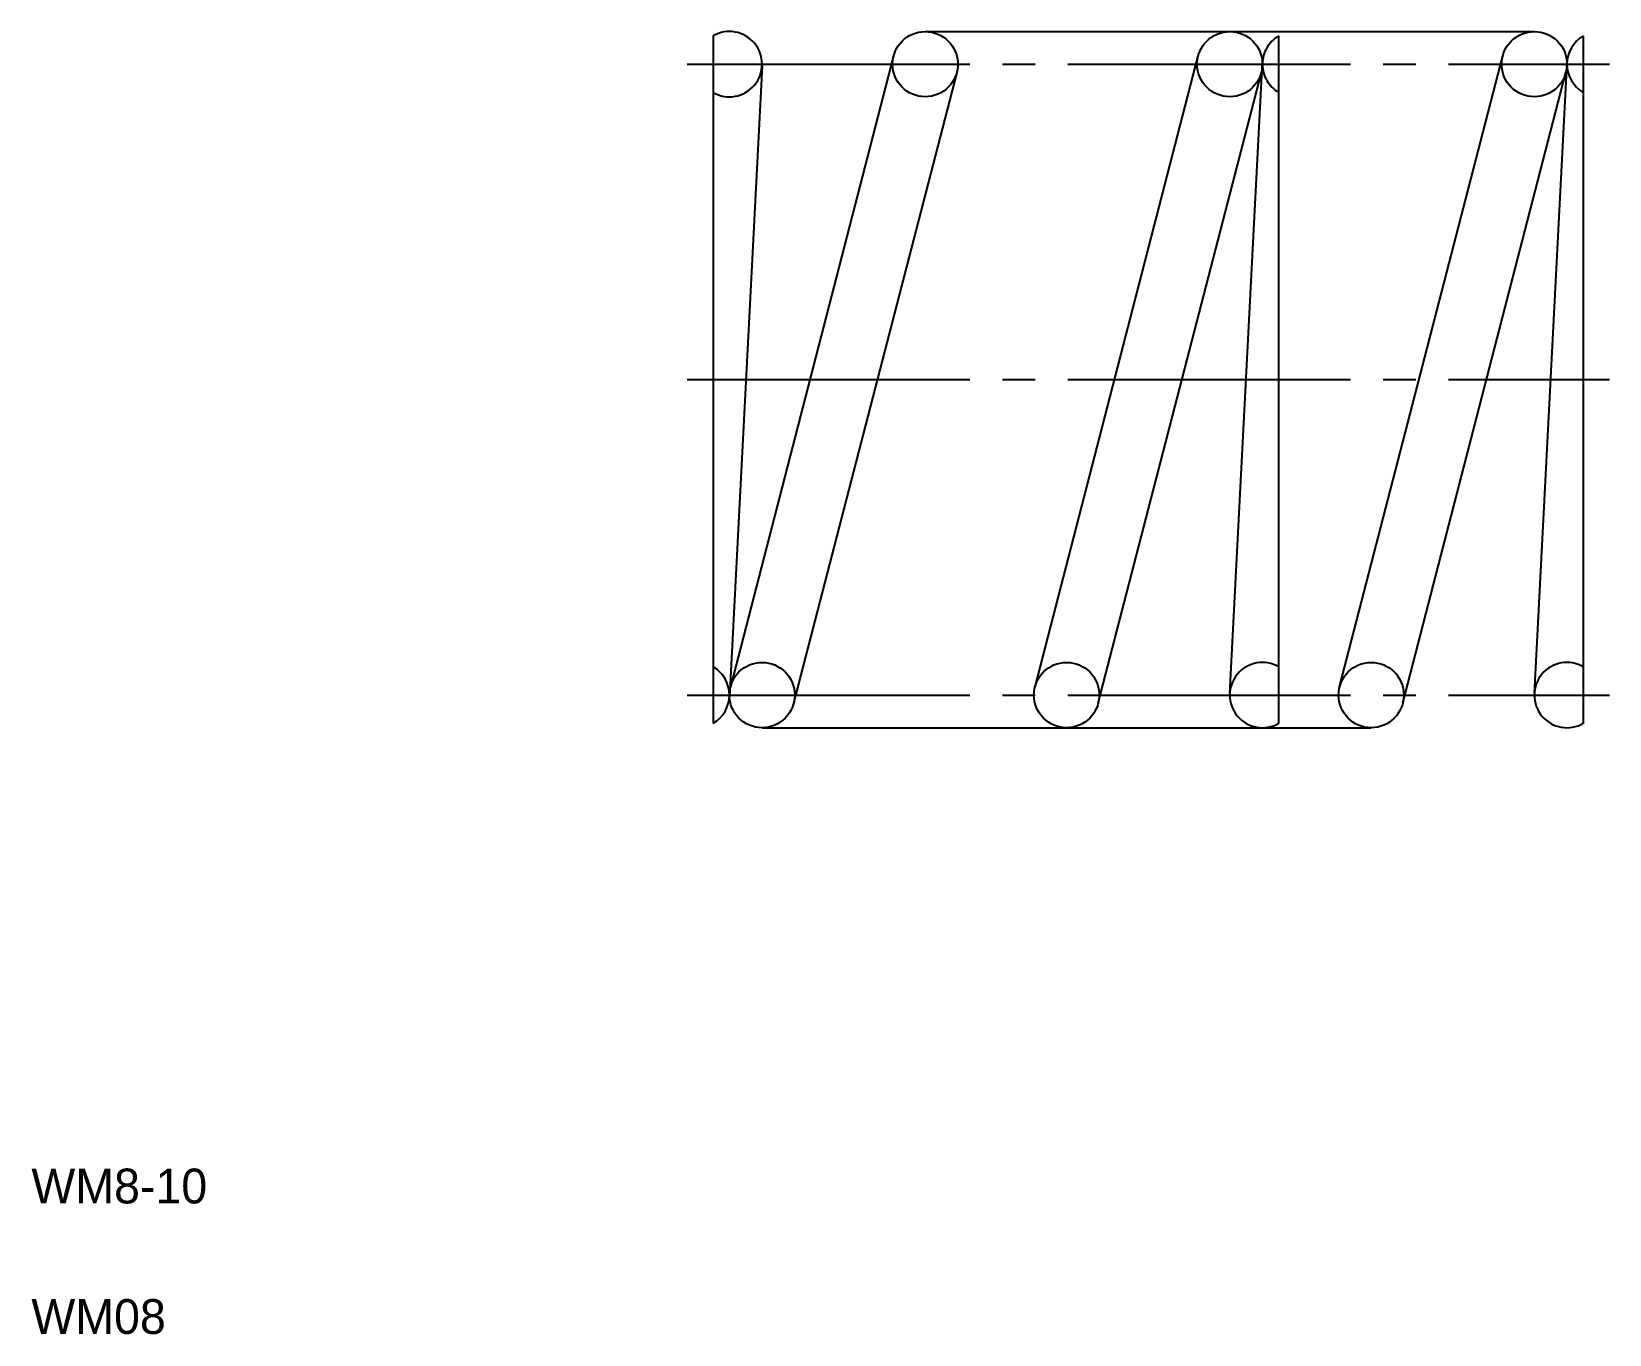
# Model space of a CAD drawing. Extents: x 1 to 19.1, y 1 to 16.
import ezdxf

# ---------------------------------------------------------------- set-up
doc = ezdxf.new("R2010")
doc.units = 0
doc.header["$LTSCALE"] = 0.25
doc.linetypes.add('CENTER', pattern=[17.5, 13, -1.5, 1.5, -1.5])
doc.linetypes.add('PHANTOM', pattern=[63.5, 31.75, -6.35, 6.35, -6.35, 6.35, -6.35])
doc.layers.get('0').update_dxf_attribs({"linetype": 'CONTINUOUS'})
doc.layers.add('CENTER', color=1, linetype='CENTER')

msp = doc.modelspace()

# ---------------------------------------------------------------- linework, layer by layer
at = {"color": 3, "linetype": 'PHANTOM'}
for p, q in [((11.272, 15.967), (18.272, 15.967)), ((15.335, 8.017), (15.335, 15.916)), ((12.534, 8.436), (14.409, 15.686)), ((14.773, 8.361), (15.148, 15.611)), ((13.26, 8.248), (15.135, 15.498)), ((9.397, 7.967), (16.397, 7.967))]:
    msp.add_line(p, q, dxfattribs=at)
for p, q in [((8.835, 15.916), (8.835, 8.017)), ((18.835, 8.017), (18.835, 15.916)), ((10.909, 15.686), (9.034, 8.436)), ((16.034, 8.436), (17.909, 15.686)), ((18.273, 8.361), (18.648, 15.611)), ((9.397, 15.572), (9.022, 8.322)), ((11.635, 15.498), (9.76, 8.248)), ((16.76, 8.248), (18.635, 15.498)), ((11.147, 7.967), (11.147, 7.967)), ((12.897, 7.967), (12.897, 7.967))]:
    msp.add_line(p, q)
for centre in [(11.272, 15.592), (18.272, 15.592), (9.397, 8.342), (16.397, 8.342)]:
    msp.add_circle(centre, 0.375)
for centre in [(14.772, 15.592), (12.897, 8.342)]:
    msp.add_circle(centre, 0.375, dxfattribs=at)
for centre, start, end in [((9.022, 15.592), 240, 120), ((19.022, 15.592), 120, 240), ((18.647, 8.342), 60, 300), ((8.647, 8.342), 300, 60)]:
    msp.add_arc(centre, 0.375, start, end)
for centre, start, end in [((15.522, 15.592), 120, 240), ((15.147, 8.342), 60, 300)]:
    msp.add_arc(centre, 0.375, start, end, dxfattribs=at)
at = {"layer": 'CENTER', "color": 1, "linetype": 'CENTER'}
for p, q in [((8.535, 15.592), (19.135, 15.592)), ((8.535, 11.967), (19.135, 11.967)), ((8.535, 8.342), (19.135, 8.342))]:
    msp.add_line(p, q, dxfattribs=at)

# ---------------------------------------------------------------- texts
for s, p in [('WM8-10', (1, 2.5)), ('WM08', (1, 1))]:
    msp.add_text(s, height=0.4).set_placement(p)

doc.saveas('drawing.dxf')
